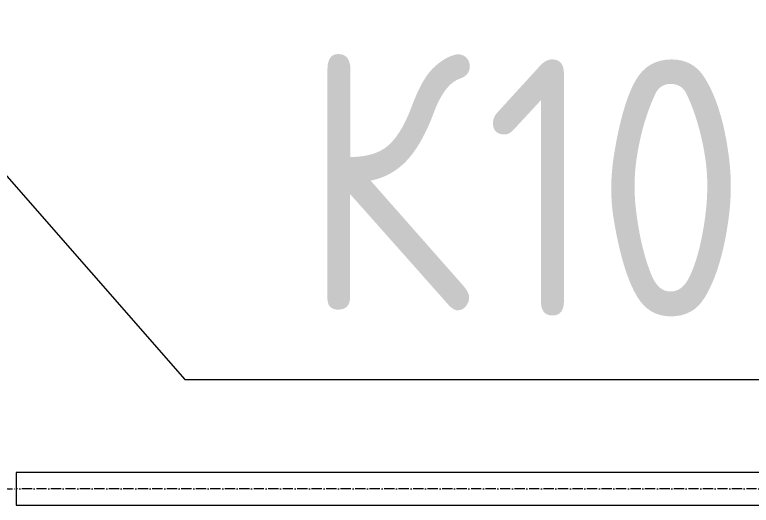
# Model space of a CAD drawing. Header units: millimetres. Extents: x -88595 to 880822, y -1054509 to -148035.
# Drawn here: x 181801 to 182518, y -269641 to -269163 of the extents above; entities that cross this region are included whole.
import ezdxf

# ---------------------------------------------------------------- set-up
doc = ezdxf.new("R2010")
doc.units = ezdxf.units.MM
doc.linetypes.add('$0$ADSK_Осевая', pattern=[14, 10, -2, 0, -2])
doc.linetypes.add('$3$ADSK_Осевая', pattern=[14, 10, -2, 0, -2])
for name, color, linetype, lineweight in [('Марки', 7, 'Continuous', 20), ('Трубопровод', 7, 'Continuous', 18), ('Трубопроводы', 7, 'Continuous', 18)]:
    doc.layers.add(name, color=color, linetype=linetype, lineweight=lineweight)
doc.styles.add('$1$GOST Common', font='GOST_Common.ttf', dxfattribs={"width": 0.9, "height": 250})

# ---------------------------------------------------------------- blocks, each defined once
blk = doc.blocks.new('$0$ADSK_M_Оборудование1 - ADSK_Марка_15-3198495-В_Координация_1 этаж ОВ3')
at = {"layer": 'Марки'}
blk.add_line((-3.5, 0), (3.5, 0), dxfattribs=at)

msp = doc.modelspace()

# ---------------------------------------------------------------- linework, layer by layer
at = {"layer": 'Марки'}
msp.add_line((181655.35, -269163.3), (181966.52, -269518.05), dxfattribs=at)
at = {"layer": 'Трубопровод', "color": 24, "true_color": 0xa52900}
for p, q in [((183693.13, -269608.55), (181802.32, -269608.55)), ((181802.32, -269608.55), (181802.32, -269640.55)), ((181802.32, -269640.55), (183693.13, -269640.55))]:
    msp.add_line(p, q, dxfattribs=at)
at = {"layer": 'Трубопровод', "color": 24, "linetype": '$0$ADSK_Осевая', "true_color": 0xa52900}
msp.add_line((183693.13, -269624.55), (181802.32, -269624.55), dxfattribs=at)
msp.add_line((183693.13, -269624.55), (181802.32, -269624.55), dxfattribs=at)
at = {"layer": 'Трубопроводы', "color": 24, "linetype": '$3$ADSK_Осевая', "true_color": 0xa52900}
msp.add_open_spline([(181551.82, -269247.04), (181190.71, -269247.04), (181441.21, -269624.55), (181802.32, -269624.55)], degree=3, dxfattribs=at)

# ---------------------------------------------------------------- block references
at = {"layer": 'Марки', "xscale": 99.99999999999993, "yscale": 99.99999999999993, "zscale": 99.99999999999993}
msp.add_blockref('$0$ADSK_M_Оборудование1 - ADSK_Марка_15-3198495-В_Координация_1 этаж ОВ3', (182316.52, -269518.05), dxfattribs=at)

# ---------------------------------------------------------------- texts
at = {"layer": 'Марки', "lineweight": 9, "char_height": 250, "attachment_point": 1, "style": '$1$GOST Common'}
for s, insert, width in [('\\fGOST Common|b0|i0|c204|p34|;\\W.9;К', (182079.99, -269200.21), 216.4556), ('10', (182258.58, -269206.77), 331.8986)]:
    msp.add_mtext(s, dxfattribs=dict(at, insert=insert, width=width))

doc.saveas('drawing.dxf')
